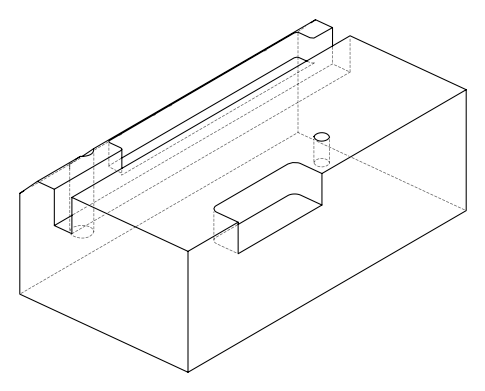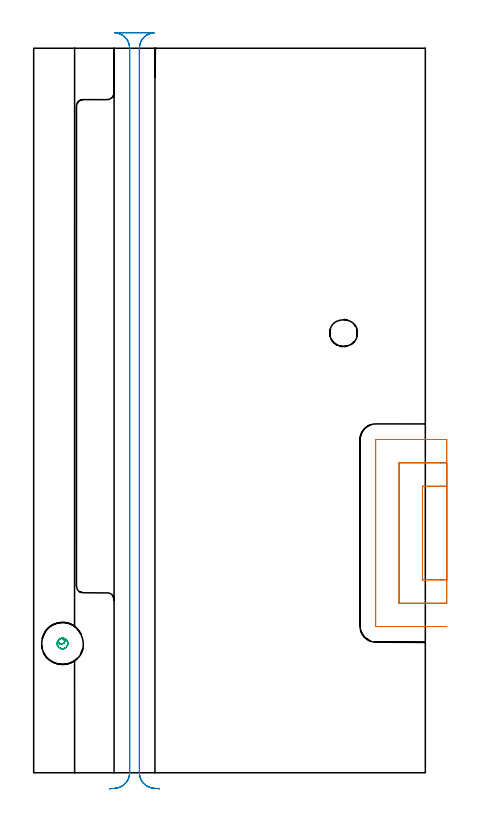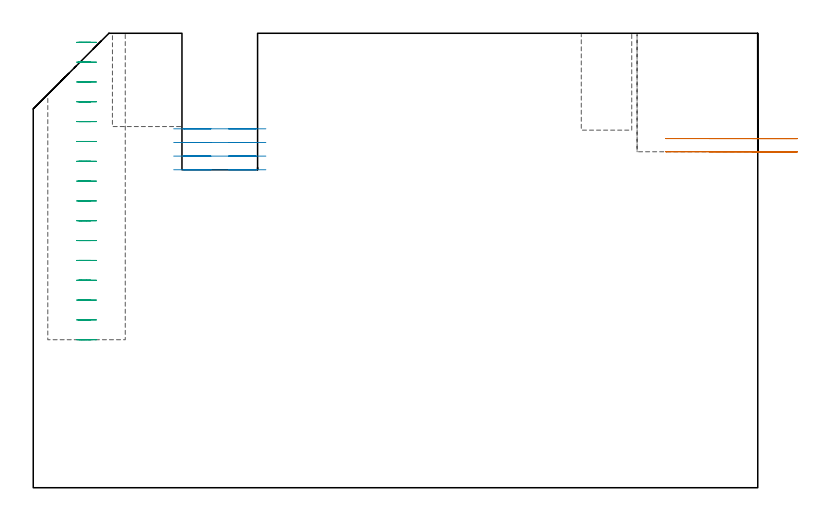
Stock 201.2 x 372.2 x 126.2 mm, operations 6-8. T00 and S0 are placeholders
(PLAN: 8 operations, 5 tool changes, 226.6 min)
(1 SPOT_DRILL | STEP1POCKET | NXT0321_9005460120000 | 0.03 min | 3 mm3)
(2 DRILL_BLIND_HOLE_INTO_CENTER | STEP1POCKET | NXT0301_128 | 0.12 min | 2910 mm3)
(3 MILL_ROUGH_BLIND_HOLE_CONTOUR | STEP1POCKET | NXT0201_013 | Spiral | 0.49 min | 1225 mm3)
(4 AREA_MILL | FG_CHAMFER_SURFACE | UGT0205_001 | 23.51 min | 81862 mm3)
(5 MILL_OPEN_POCKET | POCKET_OPEN | NXT0201_008 | Follow Part, ap 1.5, ae 75% | 191.44 min | 425659 mm3)
(6 MILL_SLOT | SLOT_PARTIAL_RECTANGULAR | NXT0201_012 | Follow Part, ap 4, ae 75% | 2.69 min | 26153 mm3)
(7 MILL_RECTANGULAR_SLOT | SLOT_RECTANGULAR | NXT0201_012 | Follow Part, ap 4, ae 75% | 6.61 min | 93767 mm3)
(8 MILL_BLIND_HOLE_FROM_SOLID_MATERIAL | STEP1POCKET_1 | NXT0201_012 | Spiral | 1.74 min | 28776 mm3)
(TOOL NXT0321_9005460120000 | NC Spot Drill, 142deg, 12mm, Carbide, Uncoated | D12 PA142 FL30 Z2)
(TOOL NXT0301_128 | Carbide Drill 12mm [861.1-1200-036A1-GP GC34] | D12 PA150 FL37.4 Z2)
(TOOL NXT0201_013 | ENDMILL 10mm | D10 FL30 Z4)
(TOOL UGT0205_001 | Chamfer Mill 20 x 3 x 45 deg. | D20 FL50 Z2)
(TOOL NXT0201_008 | ENDMILL 6mm [2P460-0600-NA 1630] | D6 FL26 Z6)
(TOOL NXT0201_012 | ENDMILL 16mm [2P460-1600-NA 1630] | D16 FL38 Z6)
(OP 6 MILL_SLOT)
G17 G21 G94 G90
T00 M6
G54
G17 G0 G90 X212.2 Y147.2 S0 M3
G43 Z136.2 H1
Z96.956
G94 G1 X209.2 F250.
X199.7 F500.
Y99.1
X209.2
X212.2 F250.
Y159.2
X209.2
X187.7 F500.
Y87.1
X209.2
X212.2 F250.
Y171.2
X209.2
X175.8 F500.
X175.745 Y171.195
X175.705 Y171.155
X175.7 Y171.1
Y75.2
X175.705 Y75.145
X175.745 Y75.105
X175.8 Y75.1
X209.2
X212.2 F250.
G0 Y147.2 Z93.3
G1 X209.2
X199.7 F500.
Y99.1
X209.2
X212.2 F250.
Y159.2
X209.2
X187.7 F500.
Y87.1
X209.2
X212.2 F250.
Y171.2
X209.2
X175.8 F500.
X175.745 Y171.195
X175.705 Y171.155
X175.7 Y171.1
Y75.2
X175.705 Y75.145
X175.745 Y75.105
X175.8 Y75.1
X209.2
X212.2 F250.
G0 Z136.2
M5
M2
(OP 7 MILL_RECTANGULAR_SLOT)
G17 G21 G94 G90
T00 M6
G54
G17 G0 G90 X64.597 Y-8.23 S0 M3
G43 Z136.2 H1
Z99.67
G94 G1 X61.608 Y-7.97 F250.
G2 X54.3 Y0. R8. F500.
G1 Y372.2
G2 X61.9 Y380.19 R8.
G1 Y380.2
X41.7
Y380.19
G2 X49.3 Y372.2 R8.
G1 Y0.
G2 X41.992 Y-7.97 R8.
G1 X39.003 Y-8.23 F250.
G0 X64.597 Z95.88
G1 X61.608 Y-7.97
G2 X54.3 Y0. R8. F500.
G1 Y372.2
G2 X61.9 Y380.19 R8.
G1 Y380.2
X41.7
Y380.19
G2 X49.3 Y372.2 R8.
G1 Y0.
G2 X41.992 Y-7.97 R8.
G1 X39.003 Y-8.23 F250.
G0 X64.597 Z92.09
G1 X61.608 Y-7.97
G2 X54.3 Y0. R8. F500.
G1 Y372.2
G2 X61.9 Y380.19 R8.
G1 Y380.2
X41.7
Y380.19
G2 X49.3 Y372.2 R8.
G1 Y0.
G2 X41.992 Y-7.97 R8.
G1 X39.003 Y-8.23 F250.
G0 X64.597 Z88.3
G1 X61.608 Y-7.97
G2 X54.3 Y0. R8. F500.
G1 Y372.2
G2 X61.9 Y380.19 R8.
G1 Y380.2
X41.7
Y380.19
G2 X49.3 Y372.2 R8.
G1 Y0.
G2 X41.992 Y-7.97 R8.
G1 X39.003 Y-8.23 F250.
G0 Z136.2
M5
M2
(OP 8 MILL_BLIND_HOLE_FROM_SOLID_MATERIAL)
G17 G21 G94 G90
T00 M6
G54
G17 G0 G90 X14.8 Y66.4 S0 M3
G43 Z136.2 H1
Z123.694
G94 G3 X15.758 Y68.192 R1.152 F250.
X13.272 Y68.687 R1.792
X12.513 Y64.872 R2.75
X13.272 Y68.687 R-2.75
X12.893 Y66.779 R1.375
X14.8 Y66.4 R1.375
G0 Z118.188
G3 X15.758 Y68.192 R1.152
X13.272 Y68.687 R1.792
X12.513 Y64.872 R2.75
X13.272 Y68.687 R-2.75
X12.893 Y66.779 R1.375
X14.8 Y66.4 R1.375
G0 Z112.681
G3 X15.758 Y68.192 R1.152
X13.272 Y68.687 R1.792
X12.513 Y64.872 R2.75
X13.272 Y68.687 R-2.75
X12.893 Y66.779 R1.375
X14.8 Y66.4 R1.375
G0 Z107.175
G3 X15.758 Y68.192 R1.152
X13.272 Y68.687 R1.792
X12.513 Y64.872 R2.75
X13.272 Y68.687 R-2.75
X12.893 Y66.779 R1.375
X14.8 Y66.4 R1.375
G0 Z101.669
G3 X15.758 Y68.192 R1.152
X13.272 Y68.687 R1.792
X12.513 Y64.872 R2.75
X13.272 Y68.687 R-2.75
X12.893 Y66.779 R1.375
X14.8 Y66.4 R1.375
G0 Z96.163
G3 X15.758 Y68.192 R1.152
X13.272 Y68.687 R1.792
X12.513 Y64.872 R2.75
X13.272 Y68.687 R-2.75
X12.893 Y66.779 R1.375
X14.8 Y66.4 R1.375
G0 Z90.656
G3 X15.758 Y68.192 R1.152
X13.272 Y68.687 R1.792
X12.513 Y64.872 R2.75
X13.272 Y68.687 R-2.75
X12.893 Y66.779 R1.375
X14.8 Y66.4 R1.375
G0 Z85.15
G3 X15.758 Y68.192 R1.152
X13.272 Y68.687 R1.792
X12.513 Y64.872 R2.75
X13.272 Y68.687 R-2.75
X12.893 Y66.779 R1.375
X14.8 Y66.4 R1.375
G0 Z79.644
G3 X15.758 Y68.192 R1.152
X13.272 Y68.687 R1.792
X12.513 Y64.872 R2.75
X13.272 Y68.687 R-2.75
X12.893 Y66.779 R1.375
X14.8 Y66.4 R1.375
G0 Z74.138
G3 X15.758 Y68.192 R1.152
X13.272 Y68.687 R1.792
X12.513 Y64.872 R2.75
X13.272 Y68.687 R-2.75
X12.893 Y66.779 R1.375
X14.8 Y66.4 R1.375
G0 Z68.631
G3 X15.758 Y68.192 R1.152
X13.272 Y68.687 R1.792
X12.513 Y64.872 R2.75
X13.272 Y68.687 R-2.75
X12.893 Y66.779 R1.375
X14.8 Y66.4 R1.375
G0 Z63.125
G3 X15.758 Y68.192 R1.152
X13.272 Y68.687 R1.792
X12.513 Y64.872 R2.75
X13.272 Y68.687 R-2.75
X12.893 Y66.779 R1.375
X14.8 Y66.4 R1.375
G0 Z57.619
G3 X15.758 Y68.192 R1.152
X13.272 Y68.687 R1.792
X12.513 Y64.872 R2.75
X13.272 Y68.687 R-2.75
X12.893 Y66.779 R1.375
X14.8 Y66.4 R1.375
G0 Z52.113
G3 X15.758 Y68.192 R1.152
X13.272 Y68.687 R1.792
X12.513 Y64.872 R2.75
X13.272 Y68.687 R-2.75
X12.893 Y66.779 R1.375
X14.8 Y66.4 R1.375
G0 Z46.606
G3 X15.758 Y68.192 R1.152
X13.272 Y68.687 R1.792
X12.513 Y64.872 R2.75
X13.272 Y68.687 R-2.75
X12.893 Y66.779 R1.375
X14.8 Y66.4 R1.375
G0 Z41.1
G3 X15.758 Y68.192 R1.152
X13.272 Y68.687 R1.792
X12.513 Y64.872 R2.75
X13.272 Y68.687 R-2.75
X12.893 Y66.779 R1.375
X14.8 Y66.4 R1.375
G0 Z136.2
M5
M2
